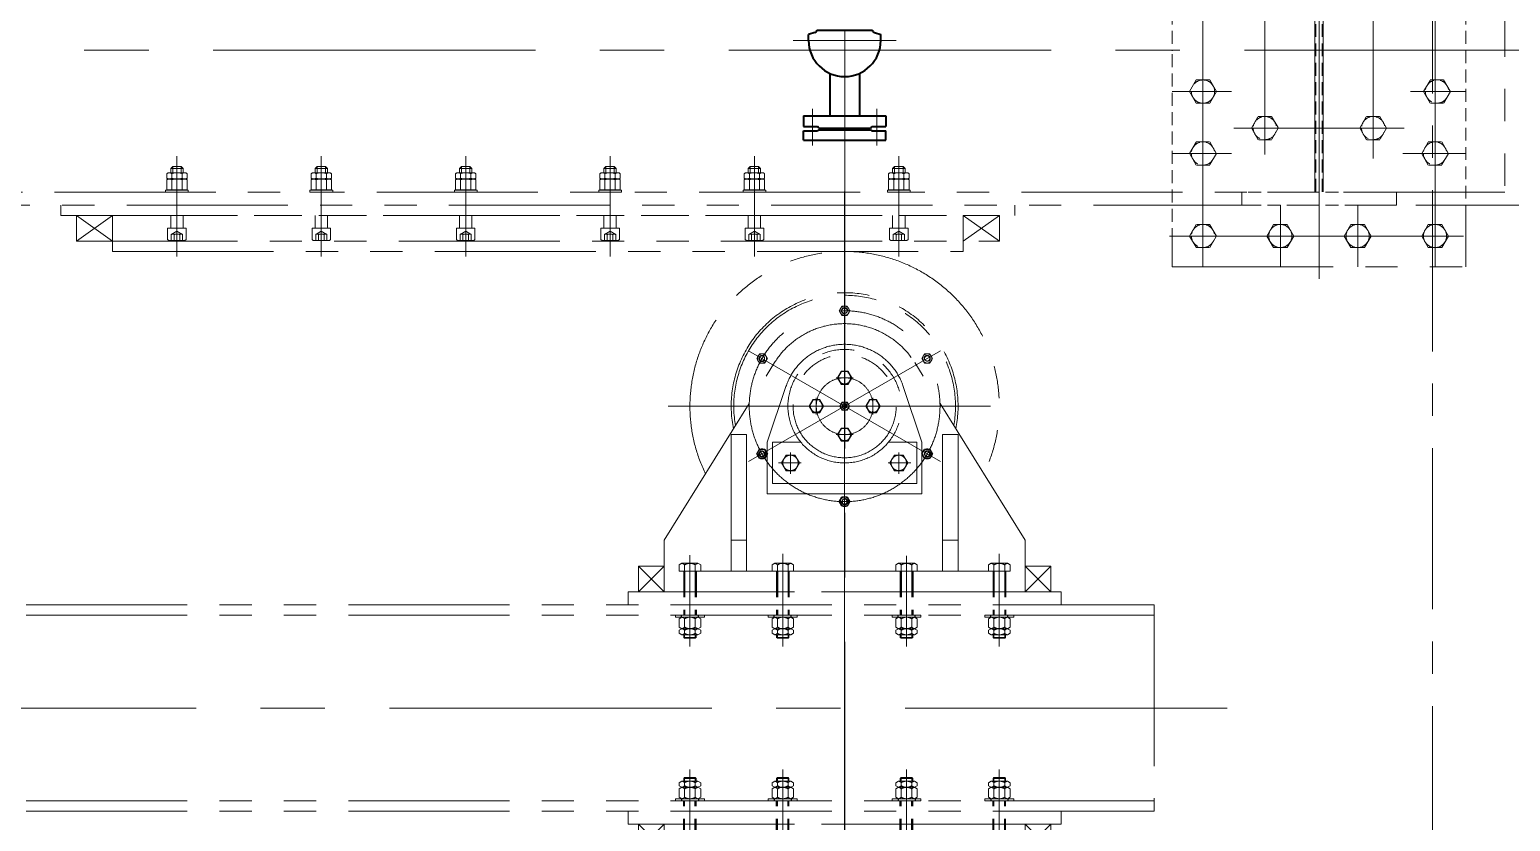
# Model space of a CAD drawing. Header units: millimetres. Extents: x 52110 to 400893, y -153728 to 31997.
# Drawn here: x 186404 to 189276, y -125186 to -123651 of the extents above; entities that cross this region are included whole.
import ezdxf

# ---------------------------------------------------------------- set-up
doc = ezdxf.new("R2010")
doc.units = ezdxf.units.MM
doc.header["$LTSCALE"] = 500
for name, pattern in [('CENTER', [2, 1.25, -0.25, 0.25, -0.25]), ('DASHED', [0.75, 0.5, -0.25]), ('DASHED2', [0.375, 0.25, -0.125]), ('PHANTOM2', [1.25, 0.625, -0.125, 0.125, -0.125, 0.125, -0.125])]:
    doc.linetypes.add(name, pattern=pattern)
doc.layers.add('1', color=3, linetype='Continuous')
doc.layers.add('4虚线层', color=6, linetype='DASHED')
for name, color, linetype, lineweight in [('2D', 4, 'PHANTOM2', 20), ('3中心线层', 1, 'CENTER', 18), ('SHI', 7, 'Continuous', 40), ('WEN', 3, 'Continuous', 20), ('XU', 6, 'DASHED2', 20), ('ZHONG', 1, 'CENTER', 20)]:
    doc.layers.add(name, color=color, linetype=linetype, lineweight=lineweight)
doc.styles.add('GB', font='gbenor.shx', dxfattribs={"bigfont": 'gbcbig.shx'})
doc.dimstyles.new('ISO-25$0', dxfattribs={"dimscale": 40, "dimtxt": 3.5, "dimasz": 3.5, "dimexe": 1, "dimexo": 0.2, "dimgap": 1.2, "dimtad": 1, "dimtoh": 1, "dimdec": 1, "dimzin": 9, "dimdsep": 46, "dimtxsty": 'GB', "dimcen": 0, "dimclrd": 3, "dimclre": 3, "dimclrt": 256, "dimadec": 0, "dimazin": 2, "dimtfac": 1, "dimtdec": 1, "dimtix": 1, "dimtmove": 0, "dimatfit": 3, "dimldrblk": 'DOTSMALL', "dimfxl": 0, "dimlwd": -1, "dimlwe": 20, "dimarcsym": 0})

# ---------------------------------------------------------------- blocks, each defined once
blk = doc.blocks.new('A$C25282B1C')
at = {"layer": 'SHI'}
for p, q in [((10.5, 160), (10.5, 51.5)), ((10.5, 160), (28.5, 160)), ((28.5, 160), (28.5, 133)), ((30.5, 130), (28.5, 133)), ((30.5, 130), (30.5, 30)), ((30.5, 130), (30.5, 30)), ((10.5, 51.5), (10.5, 0)), ((30.5, 30), (28.5, 27)), ((10.5, 0), (28.5, 0)), ((28.5, 27), (28.5, 0))]:
    blk.add_line(p, q, dxfattribs=at)
at = {"layer": 'WEN'}
blk.add_line((33.5, 80), (33.5, 80), dxfattribs=at)
at = {"layer": 'ZHONG'}
for p, q in [((26, 142.5), (0, 142.5)), ((26, 17.5), (0, 17.5))]:
    blk.add_line(p, q, dxfattribs=at)
blk = doc.blocks.new('*D950')
at = {"color": 3, "linetype": 'ByBlock', "lineweight": 20}
for p, q in [((226893.7, 74429.3), (226893.7, 72656.2)), ((230443.7, 74403.9), (230443.7, 72656.2))]:
    blk.add_line(p, q, dxfattribs=at)
at = {"color": 3, "linetype": 'ByBlock'}
blk.add_line((227033.7, 72696.2), (230303.7, 72696.2), dxfattribs=at)
at = {"color": 3}
for points in [[(227033.7, 72719.6), (227033.7, 72672.9), (226893.7, 72696.2)], [(230303.7, 72719.6), (230303.7, 72672.9), (230443.7, 72696.2)]]:
    blk.add_solid(points, dxfattribs=at)
at = {"layer": 'Defpoints', "color": 0}
for p in [(226893.7, 74437.3), (230443.7, 74411.9), (230443.7, 72696.2)]:
    blk.add_point(p, dxfattribs=at)
at = {"insert": (228668.7, 72814.2), "char_height": 140, "attachment_point": 5, "style": 'GB'}
blk.add_mtext('3550', dxfattribs=at)
blk = doc.blocks.new('_DotSmall')
at = {"color": 0, "linetype": 'ByBlock', "const_width": 0.5}
blk.add_lwpolyline([(-0.0625, 0, 1), (0.0625, 0, 1)], format="xyb", close=True, dxfattribs=at)
blk = doc.blocks.new('板1')
at = {"layer": '2D'}
for p, q in [((101632.7, -82050.3), (101632.7, -81930.3)), ((102202.7, -81930.3), (101632.7, -81930.3)), ((102202.7, -82050.3), (102202.7, -81930.3)), ((102202.7, -82050.3), (102202.7, -81930.3)), ((101632.7, -82650.3), (101632.7, -82770.3)), ((102202.7, -82770.3), (102202.7, -82720.3)), ((102202.7, -82770.3), (102202.7, -82740.3)), ((102202.7, -82770.3), (101632.7, -82770.3))]:
    blk.add_line(p, q, dxfattribs=at)
at = {"layer": '2D', "linetype": 'Continuous'}
for p, q in [((101909.7, -82624.5), (101909.7, -82075.3)), ((101925.7, -82624.5), (101925.7, -82075.3))]:
    blk.add_line(p, q, dxfattribs=at)
at = {"layer": '2D'}
for points in [[(101705.7, -81967.8), (101718.6, -81990.3), (101705.7, -82012.8), (101679.7, -82012.8), (101666.7, -81990.3), (101679.7, -81967.8)], [(101855.7, -81967.8), (101868.6, -81990.3), (101855.7, -82012.8), (101829.7, -82012.8), (101816.7, -81990.3), (101829.7, -81967.8)], [(102005.7, -81967.8), (102018.6, -81990.3), (102005.7, -82012.8), (101979.7, -82012.8), (101966.7, -81990.3), (101979.7, -81967.8)], [(102155.7, -81967.8), (102168.6, -81990.3), (102155.7, -82012.8), (102129.7, -82012.8), (102116.7, -81990.3), (102129.7, -81967.8)], [(101705.7, -82687.8), (101718.6, -82710.3), (101705.7, -82732.8), (101679.7, -82732.8), (101666.7, -82710.3), (101679.7, -82687.8)], [(101855.7, -82687.8), (101868.6, -82710.3), (101855.7, -82732.8), (101829.7, -82732.8), (101816.7, -82710.3), (101829.7, -82687.8)], [(102005.7, -82687.8), (102018.6, -82710.3), (102005.7, -82732.8), (101979.7, -82732.8), (101966.7, -82710.3), (101979.7, -82687.8)]]:
    blk.add_lwpolyline(points, close=True, dxfattribs=at)
for centre in [(101692.7, -81990.3), (101842.7, -81990.3), (101992.7, -81990.3), (102142.7, -81990.3), (101692.7, -82710.3), (101842.7, -82710.3), (101992.7, -82710.3)]:
    blk.add_circle(centre, 22.5, dxfattribs=at)
at = {"layer": 'XU', "ltscale": 0.2}
for p, q in [((101632.7, -82050.3), (101632.7, -82650.3)), ((102067.7, -82050.3), (101767.7, -82050.3)), ((101767.7, -82075.3), (101917.7, -82075.3)), ((101911.7, -82624.5), (101911.7, -82075.3)), ((101917.7, -82075.3), (102067.7, -82075.3)), ((101923.7, -82624.5), (101923.7, -82075.3)), ((102202.7, -82050.3), (102202.7, -82351.1)), ((102202.7, -82720.3), (102202.7, -82351.1)), ((101767.7, -82625.3), (101767.7, -82650.3)), ((101767.7, -82625.3), (101917.7, -82625.3)), ((101917.7, -82625.3), (102067.7, -82625.3)), ((102067.7, -82625.3), (102067.7, -82650.3)), ((101767.7, -82650.3), (102067.7, -82650.3))]:
    blk.add_line(p, q, dxfattribs=at)
at = {"layer": 'XU'}
for p, q in [((101767.7, -82050.3), (101767.7, -82075.3)), ((101767.7, -82050.3), (101767.7, -82075.3)), ((102067.7, -82050.3), (102067.7, -82075.3)), ((102067.7, -82075.3), (102067.7, -82050.3))]:
    blk.add_line(p, q, dxfattribs=at)
at = {"layer": 'XU', "ltscale": 0.2}
for points in [[(101679.7, -82127.8), (101666.7, -82150.3), (101679.7, -82172.8), (101705.7, -82172.8), (101718.6, -82150.3), (101705.7, -82127.8)], [(102129.7, -82127.8), (102116.7, -82150.3), (102129.7, -82172.8), (102155.7, -82172.8), (102168.6, -82150.3), (102155.7, -82127.8)], [(101799.7, -82178.6), (101786.7, -82201.1), (101799.7, -82223.6), (101825.7, -82223.6), (101838.6, -82201.1), (101825.7, -82178.6)], [(102009.7, -82178.6), (101996.7, -82201.1), (102009.7, -82223.6), (102035.7, -82223.6), (102048.6, -82201.1), (102035.7, -82178.6)], [(101676, -82407.8), (101663, -82430.3), (101676, -82452.8), (101701.9, -82452.8), (101714.9, -82430.3), (101701.9, -82407.8)], [(101799.7, -82478.6), (101786.7, -82501.1), (101799.7, -82523.6), (101825.7, -82523.6), (101838.6, -82501.1), (101825.7, -82478.6)], [(102009.7, -82478.6), (101996.7, -82501.1), (102009.7, -82523.6), (102035.7, -82523.6), (102048.6, -82501.1), (102035.7, -82478.6)], [(101679.7, -82527.8), (101666.7, -82550.3), (101679.7, -82572.8), (101705.7, -82572.8), (101718.6, -82550.3), (101705.7, -82527.8)], [(102129.7, -82527.8), (102116.7, -82550.3), (102129.7, -82572.8), (102155.7, -82572.8), (102168.6, -82550.3), (102155.7, -82527.8)], [(102155.7, -82687.8), (102168.6, -82710.3), (102155.7, -82732.8), (102129.7, -82732.8), (102116.7, -82710.3), (102129.7, -82687.8)]]:
    blk.add_lwpolyline(points, close=True, dxfattribs=at)
at = {"layer": 'XU'}
for points in [[(101680.4, -82247.8), (101667.4, -82270.3), (101680.4, -82292.8), (101706.4, -82292.8), (101719.4, -82270.3), (101706.4, -82247.8)], [(102129.7, -82247.8), (102116.7, -82270.3), (102129.7, -82292.8), (102155.7, -82292.8), (102168.6, -82270.3), (102155.7, -82247.8)], [(102129.7, -82407.8), (102116.7, -82430.3), (102129.7, -82452.8), (102155.7, -82452.8), (102168.6, -82430.3), (102155.7, -82407.8)]]:
    blk.add_lwpolyline(points, close=True, dxfattribs=at)
at = {"layer": 'XU', "ltscale": 0.2}
for centre in [(101692.7, -82150.3), (102142.7, -82150.3), (101812.7, -82201.1), (102022.7, -82201.1), (101688.9, -82430.3), (101812.7, -82501.1), (102022.7, -82501.1), (101692.7, -82550.3), (102142.7, -82550.3), (102142.7, -82710.3)]:
    blk.add_circle(centre, 22.5, dxfattribs=at)
at = {"layer": 'XU'}
for centre in [(101693.4, -82270.3), (102142.7, -82270.3), (102142.7, -82430.3)]:
    blk.add_circle(centre, 22.5, dxfattribs=at)
at = {"layer": 'ZHONG', "linetype": 'CENTER'}
for p, q in [((101692.7, -82770.3), (101692.7, -81930.3)), ((101842.7, -82049.5), (101842.7, -81929.5)), ((101917.7, -82082.9), (101917.7, -81914)), ((101992.7, -82049.5), (101992.7, -81929.5)), ((102142.7, -82770.3), (102142.7, -81930.3)), ((101917.7, -82793.3), (101917.7, -81949.5)), ((102202.7, -81990.3), (101632.7, -81990.3)), ((101749.1, -82150.3), (101632.7, -82150.3)), ((101812.7, -82560.3), (101812.7, -82156.2)), ((102022.7, -82552.1), (102022.7, -82151.3)), ((102202.7, -82150.3), (102087.7, -82150.3)), ((101753.5, -82201.1), (102076.9, -82201.1)), ((101749.1, -82270.3), (101632.7, -82270.3)), ((102202.7, -82270.3), (102087.7, -82270.3)), ((101740.2, -82430.3), (101632.7, -82430.3)), ((102202.7, -82430.3), (102087.7, -82430.3)), ((101752.7, -82501.1), (102082.7, -82501.1)), ((101755.1, -82550.3), (101632.7, -82550.3)), ((102202.7, -82550.3), (102087.7, -82550.3)), ((101842.7, -82770.3), (101842.7, -82650.3)), ((101992.7, -82770.3), (101992.7, -82650.3)), ((102207.7, -82710.3), (101637.7, -82710.3)), ((101641.6, -82710.3), (101731, -82710.3)), ((101796.6, -82710.3), (101881, -82710.3)), ((102038.7, -82710.3), (101954.3, -82710.3)), ((102178.7, -82710.3), (102079.3, -82710.3))]:
    blk.add_line(p, q, dxfattribs=at)
blk = doc.blocks.new('平轨')
at = {"layer": '2D'}
for p, q in [((113, 91.1), (116.9, 95)), ((113, 91.1), (137, 91.1)), ((113, 82.5), (113, 91.1)), ((116.9, 95), (133.1, 95)), ((116.9, 82.5), (116.9, 95)), ((137, 91.1), (133.1, 95)), ((133.1, 82.5), (133.1, 95)), ((137, 82.5), (137, 91.1)), ((393, 91.1), (396.9, 95)), ((393, 91.1), (417, 91.1)), ((393, 82.5), (393, 91.1)), ((396.9, 95), (413.1, 95)), ((396.9, 82.5), (396.9, 95)), ((417, 91.1), (413.1, 95)), ((413.1, 82.5), (413.1, 95)), ((417, 82.5), (417, 91.1)), ((673, 91.1), (676.9, 95)), ((673, 91.1), (697, 91.1)), ((673, 82.5), (673, 91.1)), ((676.9, 95), (693.1, 95)), ((676.9, 82.5), (676.9, 95)), ((697, 91.1), (693.1, 95)), ((693.1, 82.5), (693.1, 95)), ((697, 82.5), (697, 91.1)), ((953, 91.1), (956.9, 95)), ((953, 91.1), (977, 91.1)), ((953, 82.5), (953, 91.1)), ((956.9, 95), (973.1, 95)), ((956.9, 82.5), (956.9, 95)), ((977, 91.1), (973.1, 95)), ((973.1, 82.5), (973.1, 95)), ((977, 82.5), (977, 91.1)), ((1233, 91.1), (1236.9, 95)), ((1233, 91.1), (1257, 91.1)), ((1233, 82.5), (1233, 91.1)), ((1236.9, 95), (1253.1, 95)), ((1236.9, 82.5), (1236.9, 95)), ((1257, 91.1), (1253.1, 95)), ((1253.1, 82.5), (1253.1, 95)), ((1257, 82.5), (1257, 91.1)), ((1513, 91.1), (1516.9, 95)), ((1513, 91.1), (1537, 91.1)), ((1513, 82.5), (1513, 91.1)), ((1516.9, 95), (1533.1, 95)), ((1516.9, 82.5), (1516.9, 95)), ((1537, 91.1), (1533.1, 95)), ((1533.1, 82.5), (1533.1, 95)), ((1537, 82.5), (1537, 91.1)), ((105.2, 81.2), (105.2, 71.8)), ((105.2, 69.2), (105.2, 49.8)), ((110.2, 82.5), (139.8, 82.5)), ((110.2, 70.5), (139.8, 70.5)), ((110.2, 70.5), (139.8, 70.5)), ((115.1, 81.2), (115.1, 71.8)), ((115.1, 69.2), (115.1, 49.8)), ((134.9, 81.2), (134.9, 71.8)), ((134.9, 69.2), (134.9, 49.8)), ((144.8, 81.2), (144.8, 71.8)), ((144.8, 69.2), (144.8, 49.8)), ((385.2, 81.2), (385.2, 71.8)), ((385.2, 69.2), (385.2, 49.8)), ((390.2, 82.5), (419.8, 82.5)), ((390.2, 70.5), (419.8, 70.5)), ((390.2, 70.5), (419.8, 70.5)), ((395.1, 81.2), (395.1, 71.8)), ((395.1, 69.2), (395.1, 49.8)), ((414.9, 81.2), (414.9, 71.8)), ((414.9, 69.2), (414.9, 49.8)), ((424.8, 81.2), (424.8, 71.8)), ((424.8, 69.2), (424.8, 49.8)), ((665.2, 81.2), (665.2, 71.8)), ((665.2, 69.2), (665.2, 49.8)), ((670.2, 82.5), (699.8, 82.5)), ((670.2, 70.5), (699.8, 70.5)), ((670.2, 70.5), (699.8, 70.5)), ((675.1, 81.2), (675.1, 71.8)), ((675.1, 69.2), (675.1, 49.8)), ((694.9, 81.2), (694.9, 71.8)), ((694.9, 69.2), (694.9, 49.8)), ((704.8, 81.2), (704.8, 71.8)), ((704.8, 69.2), (704.8, 49.8)), ((945.2, 81.2), (945.2, 71.8)), ((945.2, 69.2), (945.2, 49.8)), ((950.2, 82.5), (979.8, 82.5)), ((950.2, 70.5), (979.8, 70.5)), ((950.2, 70.5), (979.8, 70.5)), ((955.1, 81.2), (955.1, 71.8)), ((955.1, 69.2), (955.1, 49.8)), ((974.9, 81.2), (974.9, 71.8)), ((974.9, 69.2), (974.9, 49.8)), ((984.8, 81.2), (984.8, 71.8)), ((984.8, 69.2), (984.8, 49.8)), ((1225.2, 81.2), (1225.2, 71.8)), ((1225.2, 69.2), (1225.2, 49.8)), ((1230.2, 82.5), (1259.8, 82.5)), ((1230.2, 70.5), (1259.8, 70.5)), ((1230.2, 70.5), (1259.8, 70.5)), ((1235.1, 81.2), (1235.1, 71.8)), ((1235.1, 69.2), (1235.1, 49.8)), ((1254.9, 81.2), (1254.9, 71.8)), ((1254.9, 69.2), (1254.9, 49.8)), ((1264.8, 81.2), (1264.8, 71.8)), ((1264.8, 69.2), (1264.8, 49.8)), ((1505.2, 81.2), (1505.2, 71.8)), ((1505.2, 69.2), (1505.2, 49.8)), ((1510.2, 82.5), (1539.8, 82.5)), ((1510.2, 70.5), (1539.8, 70.5)), ((1510.2, 70.5), (1539.8, 70.5)), ((1515.1, 81.2), (1515.1, 71.8)), ((1515.1, 69.2), (1515.1, 49.8)), ((1534.9, 81.2), (1534.9, 71.8)), ((1534.9, 69.2), (1534.9, 49.8)), ((1544.8, 81.2), (1544.8, 71.8)), ((1544.8, 69.2), (1544.8, 49.8)), ((103, 45), (103, 49)), ((103, 49), (147, 49)), ((147, 45), (103, 45)), ((105.2, 49.8), (144.8, 49.8)), ((108.4, 49), (108.4, 49.8)), ((141.6, 49), (141.6, 49.8)), ((147, 49), (147, 45)), ((383, 45), (383, 49)), ((383, 49), (427, 49)), ((427, 45), (383, 45)), ((385.2, 49.8), (424.8, 49.8)), ((388.4, 49), (388.4, 49.8)), ((421.6, 49), (421.6, 49.8)), ((427, 49), (427, 45)), ((663, 45), (663, 49)), ((663, 49), (707, 49)), ((707, 45), (663, 45)), ((665.2, 49.8), (704.8, 49.8)), ((668.4, 49), (668.4, 49.8)), ((701.6, 49), (701.6, 49.8)), ((707, 49), (707, 45)), ((943, 45), (943, 49)), ((943, 49), (987, 49)), ((987, 45), (943, 45)), ((945.2, 49.8), (984.8, 49.8)), ((948.4, 49), (948.4, 49.8)), ((981.6, 49), (981.6, 49.8)), ((987, 49), (987, 45)), ((1223, 45), (1223, 49)), ((1223, 49), (1267, 49)), ((1267, 45), (1223, 45)), ((1225.2, 49.8), (1264.8, 49.8)), ((1228.4, 49), (1228.4, 49.8)), ((1261.6, 49), (1261.6, 49.8)), ((1267, 49), (1267, 45)), ((1503, 45), (1503, 49)), ((1503, 49), (1547, 49)), ((1547, 45), (1503, 45)), ((1505.2, 49.8), (1544.8, 49.8)), ((1508.4, 49), (1508.4, 49.8)), ((1541.6, 49), (1541.6, 49.8)), ((1547, 49), (1547, 45)), ((-70, 0), (1720, 0)), ((-70, -50), (0, 0)), ((0, -50), (-70, 0)), ((-70, 0), (-70, -50)), ((0, -70), (0, 0)), ((113, 0), (113, -24.2)), ((137, 0), (137, -24.2)), ((393, 0), (393, -24.2)), ((417, 0), (417, -24.2)), ((673, 0), (673, -24.2)), ((697, 0), (697, -24.2)), ((953, 0), (953, -24.2)), ((977, 0), (977, -24.2)), ((1233, 0), (1233, -24.2)), ((1257, 0), (1257, -24.2)), ((1513, 0), (1513, -24.2)), ((1537, 0), (1537, -24.2)), ((1650, -70), (1650, 0)), ((1720, -50), (1650, 0)), ((1650, -50), (1720, 0)), ((1720, -50), (1720, 0)), ((107, -25.6), (107.6, -25)), ((107, -46.6), (107, -25.6)), ((107.6, -25), (142.4, -25)), ((143, -25.6), (142.4, -25)), ((143, -46.6), (143, -25.6)), ((387, -25.6), (387.6, -25)), ((387, -46.6), (387, -25.6)), ((387.6, -25), (422.4, -25)), ((423, -25.6), (422.4, -25)), ((423, -46.6), (423, -25.6)), ((667, -25.6), (667.6, -25)), ((667, -46.6), (667, -25.6)), ((667.6, -25), (702.4, -25)), ((703, -25.6), (702.4, -25)), ((703, -46.6), (703, -25.6)), ((947, -25.6), (947.6, -25)), ((947, -46.6), (947, -25.6)), ((947.6, -25), (982.4, -25)), ((983, -25.6), (982.4, -25)), ((983, -46.6), (983, -25.6)), ((1227, -25.6), (1227.6, -25)), ((1227, -46.6), (1227, -25.6)), ((1227.6, -25), (1262.4, -25)), ((1263, -25.6), (1262.4, -25)), ((1263, -46.6), (1263, -25.6)), ((1507, -25.6), (1507.6, -25)), ((1507, -46.6), (1507, -25.6)), ((1507.6, -25), (1542.4, -25)), ((1543, -25.6), (1542.4, -25)), ((1543, -46.6), (1543, -25.6)), ((-70, -50), (1720, -50)), ((109.4, -49), (107, -46.6)), ((109.4, -49), (140.6, -49)), ((114.1, -37), (125, -30.7)), ((114.1, -49), (114.1, -37)), ((119.6, -49), (119.6, -37)), ((125, -30.7), (135.9, -37)), ((130.4, -49), (130.4, -37)), ((135.9, -49), (135.9, -37)), ((140.6, -49), (143, -46.6)), ((389.4, -49), (387, -46.6)), ((389.4, -49), (420.6, -49)), ((394.1, -37), (405, -30.7)), ((394.1, -49), (394.1, -37)), ((399.6, -49), (399.6, -37)), ((405, -30.7), (415.9, -37)), ((410.4, -49), (410.4, -37)), ((415.9, -49), (415.9, -37)), ((420.6, -49), (423, -46.6)), ((669.4, -49), (667, -46.6)), ((669.4, -49), (700.6, -49)), ((674.1, -37), (685, -30.7)), ((674.1, -49), (674.1, -37)), ((679.6, -49), (679.6, -37)), ((685, -30.7), (695.9, -37)), ((690.4, -49), (690.4, -37)), ((695.9, -49), (695.9, -37)), ((700.6, -49), (703, -46.6)), ((949.4, -49), (947, -46.6)), ((949.4, -49), (980.6, -49)), ((954.1, -37), (965, -30.7)), ((954.1, -49), (954.1, -37)), ((959.6, -49), (959.6, -37)), ((965, -30.7), (975.9, -37)), ((970.4, -49), (970.4, -37)), ((975.9, -49), (975.9, -37)), ((980.6, -49), (983, -46.6)), ((1229.4, -49), (1227, -46.6)), ((1229.4, -49), (1260.6, -49)), ((1234.1, -37), (1245, -30.7)), ((1234.1, -49), (1234.1, -37)), ((1239.6, -49), (1239.6, -37)), ((1245, -30.7), (1255.9, -37)), ((1250.4, -49), (1250.4, -37)), ((1255.9, -49), (1255.9, -37)), ((1260.6, -49), (1263, -46.6)), ((1509.4, -49), (1507, -46.6)), ((1509.4, -49), (1540.6, -49)), ((1514.1, -37), (1525, -30.7)), ((1514.1, -49), (1514.1, -37)), ((1519.6, -49), (1519.6, -37)), ((1525, -30.7), (1535.9, -37)), ((1530.4, -49), (1530.4, -37)), ((1535.9, -49), (1535.9, -37)), ((1540.6, -49), (1543, -46.6)), ((0, -70), (1650, -70))]:
    blk.add_line(p, q, dxfattribs=at)
for centre, radius, start, end in [((110.2, 72.6), 9.89, 60, 120), ((110.2, 80.4), 9.89, 240, 300), ((110.2, 60.6), 9.89, 60, 120), ((125, 44.9), 37.6, 74.7385, 105.2615), ((125, 108.1), 37.6, 254.7385, 285.2615), ((125, 32.9), 37.6, 74.7385, 105.2615), ((139.8, 72.6), 9.89, 60, 120), ((139.8, 80.4), 9.89, 240, 300), ((139.8, 60.6), 9.89, 60, 120), ((390.2, 72.6), 9.89, 60, 120), ((390.2, 80.4), 9.89, 240, 300), ((390.2, 60.6), 9.89, 60, 120), ((405, 44.9), 37.6, 74.7385, 105.2615), ((405, 108.1), 37.6, 254.7385, 285.2615), ((405, 32.9), 37.6, 74.7385, 105.2615), ((419.8, 72.6), 9.89, 60, 120), ((419.8, 80.4), 9.89, 240, 300), ((419.8, 60.6), 9.89, 60, 120), ((670.2, 72.6), 9.89, 60, 120), ((670.2, 80.4), 9.89, 240, 300), ((670.2, 60.6), 9.89, 60, 120), ((685, 44.9), 37.6, 74.7385, 105.2615), ((685, 108.1), 37.6, 254.7385, 285.2615), ((685, 32.9), 37.6, 74.7385, 105.2615), ((699.8, 72.6), 9.89, 60, 120), ((699.8, 80.4), 9.89, 240, 300), ((699.8, 60.6), 9.89, 60, 120), ((950.2, 72.6), 9.89, 60, 120), ((950.2, 80.4), 9.89, 240, 300), ((950.2, 60.6), 9.89, 60, 120), ((965, 44.9), 37.6, 74.7385, 105.2615), ((965, 108.1), 37.6, 254.7385, 285.2615), ((965, 32.9), 37.6, 74.7385, 105.2615), ((979.8, 72.6), 9.89, 60, 120), ((979.8, 80.4), 9.89, 240, 300), ((979.8, 60.6), 9.89, 60, 120), ((1230.2, 72.6), 9.89, 60, 120), ((1230.2, 80.4), 9.89, 240, 300), ((1230.2, 60.6), 9.89, 60, 120), ((1245, 44.9), 37.6, 74.7385, 105.2615), ((1245, 108.1), 37.6, 254.7385, 285.2615), ((1245, 32.9), 37.6, 74.7385, 105.2615), ((1259.8, 72.6), 9.89, 60, 120), ((1259.8, 80.4), 9.89, 240, 300), ((1259.8, 60.6), 9.89, 60, 120), ((1510.2, 72.6), 9.89, 60, 120), ((1510.2, 80.4), 9.89, 240, 300), ((1510.2, 60.6), 9.89, 60, 120), ((1525, 44.9), 37.6, 74.7385, 105.2615), ((1525, 108.1), 37.6, 254.7385, 285.2615), ((1525, 32.9), 37.6, 74.7385, 105.2615), ((1539.8, 72.6), 9.89, 60, 120), ((1539.8, 80.4), 9.89, 240, 300), ((1539.8, 60.6), 9.89, 60, 120), ((112.2, -24.2), 0.8, 270, 0), ((137.8, -24.2), 0.8, 180, 270), ((392.2, -24.2), 0.8, 270, 0), ((417.8, -24.2), 0.8, 180, 270), ((672.2, -24.2), 0.8, 270, 0), ((697.8, -24.2), 0.8, 180, 270), ((952.2, -24.2), 0.8, 270, 0), ((977.8, -24.2), 0.8, 180, 270), ((1232.2, -24.2), 0.8, 270, 0), ((1257.8, -24.2), 0.8, 180, 270), ((1512.2, -24.2), 0.8, 270, 0), ((1537.8, -24.2), 0.8, 180, 270), ((116.9, -41.7), 5.43, 60, 120), ((125, -56.9), 20.6, 74.7385, 105.2615), ((133.1, -41.7), 5.43, 60, 120), ((396.9, -41.7), 5.43, 60, 120), ((405, -56.9), 20.6, 74.7385, 105.2615), ((413.1, -41.7), 5.43, 60, 120), ((676.9, -41.7), 5.43, 60, 120), ((685, -56.9), 20.6, 74.7385, 105.2615), ((693.1, -41.7), 5.43, 60, 120), ((956.9, -41.7), 5.43, 60, 120), ((965, -56.9), 20.6, 74.7385, 105.2615), ((973.1, -41.7), 5.43, 60, 120), ((1236.9, -41.7), 5.43, 60, 120), ((1245, -56.9), 20.6, 74.7385, 105.2615), ((1253.1, -41.7), 5.43, 60, 120), ((1516.9, -41.7), 5.43, 60, 120), ((1525, -56.9), 20.6, 74.7385, 105.2615), ((1533.1, -41.7), 5.43, 60, 120)]:
    blk.add_arc(centre, radius, start, end, dxfattribs=at)
at = {"layer": '3中心线层'}
for p, q in [((125, -79.5), (125, 114.6)), ((405, -79.5), (405, 114.6)), ((685, -79.5), (685, 114.6)), ((965, -79.5), (965, 114.6)), ((1245, -79.5), (1245, 114.6)), ((1525, -79.5), (1525, 114.6))]:
    blk.add_line(p, q, dxfattribs=at)
blk = doc.blocks.new('X9')
at = {"layer": '2D'}
for p, q in [((141046.1, -12467.2), (141260.2, -12122.8)), ((141746.1, -12467.2), (141532, -12122.8)), ((141246.1, -12277.2), (141282.3, -12169.1)), ((141546.1, -12277.2), (141509.9, -12169.1)), ((141176.1, -12527.2), (141176.1, -12262.4)), ((141176.1, -12262.4), (141206.1, -12262.4)), ((141206.1, -12527.2), (141206.1, -12262.4)), ((141586.1, -12527.2), (141586.1, -12262.4)), ((141616.1, -12262.4), (141586.1, -12262.4)), ((141616.1, -12527.2), (141616.1, -12262.4)), ((141246.1, -12377.2), (141246.1, -12277.2)), ((141256.1, -12277.2), (141311.2, -12277.2)), ((141256.1, -12357.2), (141256.1, -12277.2)), ((141480.9, -12277.2), (141536.1, -12277.2)), ((141536.1, -12277.2), (141536.1, -12357.2)), ((141546.1, -12277.2), (141546.1, -12377.2)), ((141396.1, -12377.2), (141246.1, -12377.2)), ((141536.1, -12357.2), (141256.1, -12357.2)), ((141396.1, -12377.2), (141546.1, -12377.2)), ((141046.1, -12557.2), (141046.1, -12467.2)), ((141176.1, -12467.2), (141206.1, -12467.2)), ((141616.1, -12467.2), (141586.1, -12467.2)), ((141746.1, -12557.2), (141746.1, -12467.2)), ((141046.1, -12517.2), (140996.1, -12567.2)), ((140996.1, -12517.2), (141046.1, -12567.2)), ((140996.1, -12517.2), (141046.1, -12517.2)), ((140996.1, -12567.2), (140996.1, -12517.2)), ((141080.5, -12511.8), (141075.3, -12514.8)), ((141075.3, -12514.8), (141075.3, -12526.8)), ((141080.5, -12511.8), (141111.7, -12511.8)), ((141085.7, -12514.8), (141085.7, -12526.8)), ((141106.5, -12514.8), (141106.5, -12526.8)), ((141111.7, -12511.8), (141116.9, -12514.8)), ((141116.9, -12514.8), (141116.9, -12526.8)), ((141260.5, -12511.8), (141255.3, -12514.8)), ((141255.3, -12514.8), (141255.3, -12526.8)), ((141260.5, -12511.8), (141291.7, -12511.8)), ((141265.7, -12514.8), (141265.7, -12526.8)), ((141286.5, -12514.8), (141286.5, -12526.8)), ((141291.7, -12511.8), (141296.9, -12514.8)), ((141296.9, -12514.8), (141296.9, -12526.8)), ((141500.5, -12511.8), (141495.3, -12514.8)), ((141495.3, -12514.8), (141495.3, -12526.8)), ((141500.5, -12511.8), (141531.7, -12511.8)), ((141505.7, -12514.8), (141505.7, -12526.8)), ((141526.5, -12514.8), (141526.5, -12526.8)), ((141531.7, -12511.8), (141536.9, -12514.8)), ((141536.9, -12514.8), (141536.9, -12526.8)), ((141680.5, -12511.8), (141675.3, -12514.8)), ((141675.3, -12514.8), (141675.3, -12526.8)), ((141680.5, -12511.8), (141711.7, -12511.8)), ((141685.7, -12514.8), (141685.7, -12526.8)), ((141706.5, -12514.8), (141706.5, -12526.8)), ((141711.7, -12511.8), (141716.9, -12514.8)), ((141716.9, -12514.8), (141716.9, -12526.8)), ((141796.1, -12517.2), (141746.1, -12567.2)), ((141746.1, -12517.2), (141796.1, -12567.2)), ((141796.1, -12517.2), (141746.1, -12517.2)), ((141796.1, -12567.2), (141796.1, -12517.2)), ((141046.1, -12527.2), (141046.1, -12567.2)), ((141396.1, -12527.2), (141046.1, -12527.2)), ((141046.1, -12527.2), (141046.1, -12566.2)), ((141075.3, -12526.8), (141116.9, -12526.8)), ((141255.3, -12526.8), (141296.9, -12526.8)), ((141396.1, -12527.2), (141746.1, -12527.2)), ((141495.3, -12526.8), (141536.9, -12526.8)), ((141675.3, -12526.8), (141716.9, -12526.8)), ((141746.1, -12527.2), (141746.1, -12567.2)), ((141746.1, -12527.2), (141746.1, -12566.2)), ((140976.1, -12592.2), (140976.1, -12567.2)), ((141806.1, -12567.2), (140976.1, -12567.2)), ((141046.1, -12567.2), (141396.1, -12567.2)), ((141396.1, -12567.2), (141056.1, -12567.2)), ((141816.1, -12567.2), (141396.1, -12567.2)), ((141746.1, -12567.2), (141746.1, -12566.2)), ((141816.1, -12592.2), (141816.1, -12567.2)), ((141816.1, -12592.2), (141816.1, -12567.2)), ((141816.1, -12592.2), (141816.1, -12567.2)), ((141068.1, -12616.2), (141068.1, -12612.2)), ((141068.1, -12612.2), (141096.1, -12612.2)), ((141096.1, -12616.2), (141068.1, -12616.2)), ((141080.5, -12616.2), (141075.3, -12619.2)), ((141075.3, -12619.2), (141075.3, -12635.5)), ((141080.5, -12638.5), (141075.3, -12635.5)), ((141080.5, -12616.2), (141111.7, -12616.2)), ((141085.7, -12619.2), (141085.7, -12635.5)), ((141096.1, -12618.3), (141096.1, -12610.4)), ((141124.1, -12612.2), (141096.1, -12612.2)), ((141096.1, -12616.2), (141124.1, -12616.2)), ((141106.5, -12619.2), (141106.5, -12635.5)), ((141111.7, -12616.2), (141116.9, -12619.2)), ((141111.7, -12638.5), (141116.9, -12635.5)), ((141116.9, -12619.2), (141116.9, -12635.5)), ((141124.1, -12616.2), (141124.1, -12612.2)), ((141248.1, -12616.2), (141248.1, -12612.2)), ((141248.1, -12612.2), (141276.1, -12612.2)), ((141276.1, -12616.2), (141248.1, -12616.2)), ((141260.5, -12616.2), (141255.3, -12619.2)), ((141255.3, -12619.2), (141255.3, -12635.5)), ((141260.5, -12638.5), (141255.3, -12635.5)), ((141260.5, -12616.2), (141291.7, -12616.2)), ((141265.7, -12619.2), (141265.7, -12635.5)), ((141276.1, -12618.3), (141276.1, -12610.4)), ((141304.1, -12612.2), (141276.1, -12612.2)), ((141276.1, -12616.2), (141304.1, -12616.2)), ((141286.5, -12619.2), (141286.5, -12635.5)), ((141291.7, -12616.2), (141296.9, -12619.2)), ((141291.7, -12638.5), (141296.9, -12635.5)), ((141296.9, -12619.2), (141296.9, -12635.5)), ((141304.1, -12616.2), (141304.1, -12612.2)), ((141488.1, -12616.2), (141488.1, -12612.2)), ((141488.1, -12612.2), (141516.1, -12612.2)), ((141516.1, -12616.2), (141488.1, -12616.2)), ((141500.5, -12616.2), (141495.3, -12619.2)), ((141495.3, -12619.2), (141495.3, -12635.5)), ((141500.5, -12638.5), (141495.3, -12635.5)), ((141500.5, -12616.2), (141531.7, -12616.2)), ((141505.7, -12619.2), (141505.7, -12635.5)), ((141516.1, -12618.3), (141516.1, -12610.4)), ((141544.1, -12612.2), (141516.1, -12612.2)), ((141516.1, -12616.2), (141544.1, -12616.2)), ((141526.5, -12619.2), (141526.5, -12635.5)), ((141531.7, -12616.2), (141536.9, -12619.2)), ((141531.7, -12638.5), (141536.9, -12635.5)), ((141536.9, -12619.2), (141536.9, -12635.5)), ((141544.1, -12616.2), (141544.1, -12612.2)), ((141668.1, -12616.2), (141668.1, -12612.2)), ((141668.1, -12612.2), (141696.1, -12612.2)), ((141696.1, -12616.2), (141668.1, -12616.2)), ((141680.5, -12616.2), (141675.3, -12619.2)), ((141675.3, -12619.2), (141675.3, -12635.5)), ((141680.5, -12638.5), (141675.3, -12635.5)), ((141680.5, -12616.2), (141711.7, -12616.2)), ((141685.7, -12619.2), (141685.7, -12635.5)), ((141696.1, -12618.3), (141696.1, -12610.4)), ((141724.1, -12612.2), (141696.1, -12612.2)), ((141696.1, -12616.2), (141724.1, -12616.2)), ((141706.5, -12619.2), (141706.5, -12635.5)), ((141711.7, -12616.2), (141716.9, -12619.2)), ((141711.7, -12638.5), (141716.9, -12635.5)), ((141716.9, -12619.2), (141716.9, -12635.5)), ((141724.1, -12616.2), (141724.1, -12612.2)), ((141080.5, -12638.5), (141075.3, -12641.5)), ((141075.3, -12641.5), (141075.3, -12647.5)), ((141080.5, -12650.5), (141075.3, -12647.5)), ((141080.5, -12638.5), (141111.7, -12638.5)), ((141080.5, -12638.5), (141111.7, -12638.5)), ((141080.5, -12650.5), (141111.7, -12650.5)), ((141084.1, -12650.5), (141084.1, -12655.6)), ((141108.1, -12655.6), (141084.1, -12655.6)), ((141084.1, -12655.6), (141085.7, -12657.2)), ((141085.7, -12641.5), (141085.7, -12647.5)), ((141085.7, -12650.5), (141085.7, -12657.2)), ((141085.7, -12657.2), (141106.5, -12657.2)), ((141106.5, -12641.5), (141106.5, -12647.5)), ((141106.5, -12650.5), (141106.5, -12657.2)), ((141106.5, -12657.2), (141108.1, -12655.6)), ((141108.1, -12650.5), (141108.1, -12655.6)), ((141111.7, -12638.5), (141116.9, -12641.5)), ((141111.7, -12650.5), (141116.9, -12647.5)), ((141116.9, -12641.5), (141116.9, -12647.5)), ((141260.5, -12638.5), (141255.3, -12641.5)), ((141255.3, -12641.5), (141255.3, -12647.5)), ((141260.5, -12650.5), (141255.3, -12647.5)), ((141260.5, -12638.5), (141291.7, -12638.5)), ((141260.5, -12638.5), (141291.7, -12638.5)), ((141260.5, -12650.5), (141291.7, -12650.5)), ((141264.1, -12650.5), (141264.1, -12655.6)), ((141288.1, -12655.6), (141264.1, -12655.6)), ((141264.1, -12655.6), (141265.7, -12657.2)), ((141265.7, -12641.5), (141265.7, -12647.5)), ((141265.7, -12650.5), (141265.7, -12657.2)), ((141265.7, -12657.2), (141286.5, -12657.2)), ((141286.5, -12641.5), (141286.5, -12647.5)), ((141286.5, -12650.5), (141286.5, -12657.2)), ((141286.5, -12657.2), (141288.1, -12655.6)), ((141288.1, -12650.5), (141288.1, -12655.6)), ((141291.7, -12638.5), (141296.9, -12641.5)), ((141291.7, -12650.5), (141296.9, -12647.5)), ((141296.9, -12641.5), (141296.9, -12647.5)), ((141500.5, -12638.5), (141495.3, -12641.5)), ((141495.3, -12641.5), (141495.3, -12647.5)), ((141500.5, -12650.5), (141495.3, -12647.5)), ((141500.5, -12638.5), (141531.7, -12638.5)), ((141500.5, -12638.5), (141531.7, -12638.5)), ((141500.5, -12650.5), (141531.7, -12650.5)), ((141504.1, -12650.5), (141504.1, -12655.6)), ((141528.1, -12655.6), (141504.1, -12655.6)), ((141504.1, -12655.6), (141505.7, -12657.2)), ((141505.7, -12641.5), (141505.7, -12647.5)), ((141505.7, -12650.5), (141505.7, -12657.2)), ((141505.7, -12657.2), (141526.5, -12657.2)), ((141526.5, -12641.5), (141526.5, -12647.5)), ((141526.5, -12650.5), (141526.5, -12657.2)), ((141526.5, -12657.2), (141528.1, -12655.6)), ((141528.1, -12650.5), (141528.1, -12655.6)), ((141531.7, -12638.5), (141536.9, -12641.5)), ((141531.7, -12650.5), (141536.9, -12647.5)), ((141536.9, -12641.5), (141536.9, -12647.5)), ((141680.5, -12638.5), (141675.3, -12641.5)), ((141675.3, -12641.5), (141675.3, -12647.5)), ((141680.5, -12650.5), (141675.3, -12647.5)), ((141680.5, -12638.5), (141711.7, -12638.5)), ((141680.5, -12638.5), (141711.7, -12638.5)), ((141680.5, -12650.5), (141711.7, -12650.5)), ((141684.1, -12650.5), (141684.1, -12655.6)), ((141708.1, -12655.6), (141684.1, -12655.6)), ((141684.1, -12655.6), (141685.7, -12657.2)), ((141685.7, -12641.5), (141685.7, -12647.5)), ((141685.7, -12650.5), (141685.7, -12657.2)), ((141685.7, -12657.2), (141706.5, -12657.2)), ((141706.5, -12641.5), (141706.5, -12647.5)), ((141706.5, -12650.5), (141706.5, -12657.2)), ((141706.5, -12657.2), (141708.1, -12655.6)), ((141708.1, -12650.5), (141708.1, -12655.6)), ((141711.7, -12638.5), (141716.9, -12641.5)), ((141711.7, -12650.5), (141716.9, -12647.5)), ((141716.9, -12641.5), (141716.9, -12647.5))]:
    blk.add_line(p, q, dxfattribs=at)
at = {"layer": '2D', "color": 1, "linetype": 'CENTER'}
for p, q in [((141311.4, -12317.2), (141270.8, -12317.2)), ((141480.8, -12317.2), (141521.4, -12317.2)), ((141480.8, -12317.2), (141521.4, -12317.2))]:
    blk.add_line(p, q, dxfattribs=at)
at = {"layer": '2D'}
for points in [[(141390.9, -12013.2), (141385.7, -12022.2), (141390.9, -12031.2), (141401.3, -12031.2), (141406.5, -12022.2), (141401.3, -12013.2)], [(141225.5, -12114.7), (141230.7, -12123.7), (141241.1, -12123.7), (141246.3, -12114.7), (141241.1, -12105.7), (141230.7, -12105.7)], [(141561.5, -12105.7), (141551.1, -12105.7), (141545.9, -12114.7), (141551.1, -12123.7), (141561.5, -12123.7), (141566.7, -12114.7)], [(141391.5, -12199.2), (141386.8, -12207.2), (141391.5, -12215.2), (141400.7, -12215.2), (141405.3, -12207.2), (141400.7, -12199.2)], [(141282.4, -12302.2), (141273.8, -12317.2), (141282.4, -12332.2), (141299.7, -12332.2), (141308.4, -12317.2), (141299.7, -12302.2)], [(141492.4, -12302.2), (141483.8, -12317.2), (141492.4, -12332.2), (141509.7, -12332.2), (141518.4, -12317.2), (141509.7, -12302.2)]]:
    blk.add_lwpolyline(points, close=True, dxfattribs=at)
for centre, radius in [((141396.1, -12022.2), 9), ((141396.1, -12022.2), 5.1), ((141235.9, -12114.7), 9), ((141235.9, -12114.7), 5.1), ((141396.1, -12207.2), 110), ((141396.1, -12207.2), 100), ((141556.3, -12114.7), 9), ((141556.3, -12114.7), 5.1), ((141396.1, -12207.2), 8), ((141396.1, -12207.2), 4.2), ((141291.1, -12317.2), 15), ((141501.1, -12317.2), 15)]:
    blk.add_circle(centre, radius, dxfattribs=at)
for centre, radius, start, end in [((141396.1, -12207.2), 300, 334.0951, 205.9049), ((141396.1, -12207.2), 220, 348.5224, 191.4776), ((141396.1, -12207.2), 215, 349.9534, 190.0466), ((141396.1, -12022.2), 6, 270, 180), ((141396.1, -12207.2), 160, 31.8641, 148.1359), ((141396.1, -12207.2), 120, 18.5187, 161.4813), ((141235.9, -12114.7), 6, 330, 240), ((141556.3, -12114.7), 6, 210, 120), ((141396.1, -12207.2), 5, 270, 180), ((141078.5, -12521.3), 9.73, 42.0508, 77.9492), ((141096.1, -12531.3), 19.5, 57.7958, 122.2042), ((141113.7, -12521.3), 9.73, 102.0508, 137.9492), ((141258.5, -12521.3), 9.73, 42.0508, 77.9492), ((141276.1, -12531.3), 19.5, 57.7958, 122.2042), ((141293.7, -12521.3), 9.73, 102.0508, 137.9492), ((141498.5, -12521.3), 9.73, 42.0508, 77.9492), ((141516.1, -12531.3), 19.5, 57.7958, 122.2042), ((141533.7, -12521.3), 9.73, 102.0508, 137.9492), ((141678.5, -12521.3), 9.73, 42.0508, 77.9492), ((141696.1, -12531.3), 19.5, 57.7958, 122.2042), ((141713.7, -12521.3), 9.73, 102.0508, 137.9492), ((141078.5, -12625.8), 9.73, 42.0508, 77.9492), ((141078.5, -12629), 9.73, 282.0508, 317.9492), ((141096.1, -12635.7), 19.5, 57.7958, 122.2042), ((141096.1, -12619), 19.5, 237.7958, 302.2042), ((141113.7, -12625.8), 9.73, 102.0508, 137.9492), ((141113.7, -12629), 9.73, 222.0508, 257.9492), ((141258.5, -12625.8), 9.73, 42.0508, 77.9492), ((141258.5, -12629), 9.73, 282.0508, 317.9492), ((141276.1, -12635.7), 19.5, 57.7958, 122.2042), ((141276.1, -12619), 19.5, 237.7958, 302.2042), ((141293.7, -12625.8), 9.73, 102.0508, 137.9492), ((141293.7, -12629), 9.73, 222.0508, 257.9492), ((141498.5, -12625.8), 9.73, 42.0508, 77.9492), ((141498.5, -12629), 9.73, 282.0508, 317.9492), ((141516.1, -12635.7), 19.5, 57.7958, 122.2042), ((141516.1, -12619), 19.5, 237.7958, 302.2042), ((141533.7, -12625.8), 9.73, 102.0508, 137.9492), ((141533.7, -12629), 9.73, 222.0508, 257.9492), ((141678.5, -12625.8), 9.73, 42.0508, 77.9492), ((141678.5, -12629), 9.73, 282.0508, 317.9492), ((141696.1, -12635.7), 19.5, 57.7958, 122.2042), ((141696.1, -12619), 19.5, 237.7958, 302.2042), ((141713.7, -12625.8), 9.73, 102.0508, 137.9492), ((141713.7, -12629), 9.73, 222.0508, 257.9492), ((141078.5, -12648.1), 9.73, 42.0508, 77.9492), ((141078.5, -12641), 9.73, 282.0508, 317.9492), ((141096.1, -12658), 19.5, 57.7958, 122.2042), ((141096.1, -12631), 19.5, 237.7958, 302.2042), ((141113.7, -12648.1), 9.73, 102.0508, 137.9492), ((141113.7, -12641), 9.73, 222.0508, 257.9492), ((141258.5, -12648.1), 9.73, 42.0508, 77.9492), ((141258.5, -12641), 9.73, 282.0508, 317.9492), ((141276.1, -12658), 19.5, 57.7958, 122.2042), ((141276.1, -12631), 19.5, 237.7958, 302.2042), ((141293.7, -12648.1), 9.73, 102.0508, 137.9492), ((141293.7, -12641), 9.73, 222.0508, 257.9492), ((141498.5, -12648.1), 9.73, 42.0508, 77.9492), ((141498.5, -12641), 9.73, 282.0508, 317.9492), ((141516.1, -12658), 19.5, 57.7958, 122.2042), ((141516.1, -12631), 19.5, 237.7958, 302.2042), ((141533.7, -12648.1), 9.73, 102.0508, 137.9492), ((141533.7, -12641), 9.73, 222.0508, 257.9492), ((141678.5, -12648.1), 9.73, 42.0508, 77.9492), ((141678.5, -12641), 9.73, 282.0508, 317.9492), ((141696.1, -12658), 19.5, 57.7958, 122.2042), ((141696.1, -12631), 19.5, 237.7958, 302.2042), ((141713.7, -12648.1), 9.73, 102.0508, 137.9492), ((141713.7, -12641), 9.73, 222.0508, 257.9492)]:
    blk.add_arc(centre, radius, start, end, dxfattribs=at)
at = {"layer": '4虚线层', "ltscale": 0.2}
for p, q in [((141084.1, -12527.2), (141084.1, -12612.2)), ((141085.7, -12527.2), (141085.7, -12612.2)), ((141106.5, -12527.2), (141106.5, -12612.2)), ((141108.1, -12527.2), (141108.1, -12612.2)), ((141264.1, -12527.2), (141264.1, -12612.2)), ((141265.7, -12527.2), (141265.7, -12612.2)), ((141286.5, -12527.2), (141286.5, -12612.2)), ((141288.1, -12527.2), (141288.1, -12612.2)), ((141504.1, -12527.2), (141504.1, -12612.2)), ((141505.7, -12527.2), (141505.7, -12612.2)), ((141526.5, -12527.2), (141526.5, -12612.2)), ((141528.1, -12527.2), (141528.1, -12612.2)), ((141684.1, -12527.2), (141684.1, -12612.2)), ((141685.7, -12527.2), (141685.7, -12612.2)), ((141706.5, -12527.2), (141706.5, -12612.2)), ((141708.1, -12527.2), (141708.1, -12612.2))]:
    blk.add_line(p, q, dxfattribs=at)
at = {"layer": '4虚线层'}
for p, q in [((141079.6, -12616.2), (141079.6, -12612.2)), ((141112.6, -12616.2), (141112.6, -12612.2)), ((141259.6, -12616.2), (141259.6, -12612.2)), ((141292.6, -12616.2), (141292.6, -12612.2)), ((141499.6, -12616.2), (141499.6, -12612.2)), ((141532.6, -12616.2), (141532.6, -12612.2)), ((141679.6, -12616.2), (141679.6, -12612.2)), ((141712.6, -12616.2), (141712.6, -12612.2))]:
    blk.add_line(p, q, dxfattribs=at)
at = {"layer": '4虚线层', "ltscale": 0.2}
for points in [[(141403, -12140.2), (141409.9, -12152.2), (141403, -12164.2), (141389.2, -12164.2), (141382.2, -12152.2), (141389.2, -12140.2)], [(141348, -12195.2), (141354.9, -12207.2), (141348, -12219.2), (141334.2, -12219.2), (141327.2, -12207.2), (141334.2, -12195.2)], [(141458, -12195.2), (141464.9, -12207.2), (141458, -12219.2), (141444.2, -12219.2), (141437.2, -12207.2), (141444.2, -12195.2)], [(141403, -12250.2), (141409.9, -12262.2), (141403, -12274.2), (141389.2, -12274.2), (141382.2, -12262.2), (141389.2, -12250.2)], [(141230.7, -12308.7), (141241.1, -12308.7), (141246.3, -12299.7), (141241.1, -12290.7), (141230.7, -12290.7), (141225.5, -12299.7)], [(141566.7, -12299.7), (141561.5, -12290.7), (141551.1, -12290.7), (141545.9, -12299.7), (141551.1, -12308.7), (141561.5, -12308.7)]]:
    blk.add_lwpolyline(points, close=True, dxfattribs=at)
at = {"layer": '4虚线层'}
blk.add_lwpolyline([(141401.3, -12401.2), (141406.5, -12392.2), (141401.3, -12383.2), (141390.9, -12383.2), (141385.7, -12392.2), (141390.9, -12401.2)], close=True, dxfattribs=at)
at = {"layer": '4虚线层', "ltscale": 0.2}
for centre, radius in [((141396.1, -12152.2), 12), ((141341.1, -12207.2), 12), ((141451.1, -12207.2), 12), ((141396.1, -12262.2), 12), ((141235.9, -12299.7), 9), ((141556.3, -12299.7), 9)]:
    blk.add_circle(centre, radius, dxfattribs=at)
at = {"layer": '4虚线层'}
for centre, radius in [((141235.9, -12299.7), 5.1), ((141556.3, -12299.7), 5.1), ((141396.1, -12392.2), 9), ((141396.1, -12392.2), 5.1)]:
    blk.add_circle(centre, radius, dxfattribs=at)
for centre, start, end in [((141235.9, -12299.7), 30, 300), ((141556.3, -12299.7), 150, 60), ((141396.1, -12392.2), 90, 0)]:
    blk.add_arc(centre, 6, start, end, dxfattribs=at)
at = {"layer": 'ZHONG'}
for p, q in [((141396.1, -11858.1), (141396.1, -12611.4)), ((141209.9, -12099.7), (141582.3, -12314.7)), ((141209.9, -12314.7), (141582.3, -12099.7)), ((141396.1, -12135.9), (141396.1, -12168.6)), ((141379.7, -12152.2), (141412.4, -12152.2)), ((141341.1, -12190.9), (141341.1, -12223.6)), ((141451.1, -12190.9), (141451.1, -12223.6)), ((141738.2, -12207.2), (141044.8, -12207.2)), ((141324.7, -12207.2), (141357.4, -12207.2)), ((141407.3, -12207.2), (141384.8, -12207.2)), ((141434.7, -12207.2), (141467.4, -12207.2)), ((141379.7, -12262.2), (141412.4, -12262.2)), ((141396.1, -12245.9), (141396.1, -12278.6)), ((141267.5, -12317.2), (141311.5, -12317.2)), ((141267.5, -12317.2), (141311.5, -12317.2)), ((141267.5, -12317.2), (141311.5, -12317.2)), ((141267.5, -12317.2), (141311.5, -12317.2)), ((141291.1, -12296.9), (141291.1, -12337.6)), ((141291.1, -12338.6), (141291.1, -12297.2)), ((141291.1, -12338.6), (141291.1, -12297.2)), ((141291.1, -12338.6), (141291.1, -12297.2)), ((141291.1, -12338.6), (141291.1, -12297.2)), ((141524.6, -12317.2), (141480.7, -12317.2)), ((141524.6, -12317.2), (141480.7, -12317.2)), ((141524.6, -12317.2), (141480.7, -12317.2)), ((141501.1, -12296.9), (141501.1, -12337.6)), ((141501.1, -12296.9), (141501.1, -12337.6)), ((141501.1, -12338.6), (141501.1, -12297.2)), ((141501.1, -12338.6), (141501.1, -12297.2)), ((141501.1, -12338.6), (141501.1, -12297.2)), ((141096.1, -12493.6), (141096.1, -12581.2)), ((141096.1, -12497.4), (141096.1, -12580.2)), ((141096.1, -12497.4), (141096.1, -12673.2)), ((141276.1, -12497.4), (141276.1, -12673.2)), ((141516.1, -12493.6), (141516.1, -12673.2)), ((141696.1, -12496.1), (141696.1, -12673.2))]:
    blk.add_line(p, q, dxfattribs=at)
for radius in [185, 55]:
    blk.add_circle((141396.1, -12207.2), radius, dxfattribs=at)
blk = doc.blocks.new('LDJXKJ')
at = {"layer": '2D'}
for p, q in [((138984.8, 61568.7), (138984.8, 60968.7)), ((138984.8, 60993.7), (118074.6, 60993.7)), ((139124.6, 60968.7), (118074.6, 60968.7)), ((136184.6, 60968.7), (136184.6, 60948.7)), ((138034.6, 60968.7), (138034.6, 60948.7)), ((136184.6, 60948.7), (138034.6, 60948.7)), ((138304.6, 60193.7), (119704.6, 60193.7)), ((138304.6, 60193.7), (138304.6, 59793.7)), ((138304.6, 60173.7), (129714.8, 60173.7)), ((138304.6, 59793.7), (119704.6, 59793.7)), ((138304.6, 59813.7), (129714.8, 59813.7))]:
    blk.add_line(p, q, dxfattribs=at)
at = {"layer": 'ZHONG', "linetype": 'CENTER'}
for p, q in [((140104.8, 61268.7), (117852.1, 61268.7)), ((137704.6, 61121.8), (137704.6, 57735.8)), ((138446.7, 59993.7), (119580.6, 59993.7))]:
    blk.add_line(p, q, dxfattribs=at)
blk.add_blockref('平轨', (136284.6, 60948.7))
at = {"layer": '1', "ltscale": 0.2, "xscale": -1}
blk.add_blockref('X9', (279100.6, 72786), dxfattribs=at)
at = {"layer": 'WEN', "color": 2, "xscale": -1}
blk.add_blockref('板1', (240542.2, 143619), dxfattribs=at)
at = {"layer": 'WEN', "color": 3, "rotation": 180}
blk.add_blockref('X9', (279100.6, 47201.5), dxfattribs=at)
blk = doc.blocks.new('sl')
at = {"layer": 'SHI'}
for p, q in [((230385.89, 74711.84), (230373.72, 74708.58)), ((230373.72, 74696.7), (230373.72, 74708.58)), ((230389.72, 74716.7), (230497.72, 74716.7)), ((230501.55, 74711.84), (230513.72, 74708.58)), ((230513.72, 74696.7), (230513.72, 74708.58)), ((230415.22, 74632.77), (230415.22, 74550.7)), ((230472.22, 74632.77), (230472.22, 74550.7)), ((230363.72, 74550.7), (230443.72, 74550.7)), ((230363.72, 74550.7), (230363.72, 74529.7)), ((230363.72, 74529.7), (230390.72, 74529.7)), ((230393.72, 74526.7), (230390.72, 74529.7)), ((230393.72, 74526.7), (230493.72, 74526.7)), ((230443.72, 74550.7), (230523.72, 74550.7)), ((230493.72, 74526.7), (230496.72, 74529.7)), ((230496.72, 74529.7), (230523.72, 74529.7)), ((230523.72, 74550.7), (230523.72, 74529.7))]:
    blk.add_line(p, q, dxfattribs=at)
for centre, radius, start, end in [((230443.72, 74696.7), 70, 180, 270), ((230384.72, 74716.7), 5, 283.51865, 0), ((230443.72, 74696.7), 70, 270, 0), ((230502.72, 74716.7), 5, 180, 256.48135)]:
    blk.add_arc(centre, radius, start, end, dxfattribs=at)
at = {"layer": 'ZHONG'}
for p, q in [((230343.75, 74696.7), (230543.7, 74696.7)), ((230443.72, 74716.7), (230443.72, 74437.31)), ((230381.22, 74564.41), (230381.22, 74519.26)), ((230506.22, 74564.41), (230506.22, 74519.26))]:
    blk.add_line(p, q, dxfattribs=at)
at = {"layer": 'WEN', "rotation": 90}
blk.add_blockref('A$C25282B1C', (230523.72, 74493.22), dxfattribs=at)
dim = blk.add_linear_dim(base=(230443.72, 72696.24), p1=(226893.72, 74437.31), p2=(230443.72, 74411.92), dimstyle='ISO-25$0', override={"dimtmove": 1, "dimatfit": 0, "dimfxl": 1.8})
dim.commit()
dim.dimension.update_dxf_attribs({"geometry": '*D950', "text_midpoint": (228668.72, 72814.24)})

msp = doc.modelspace()

# ---------------------------------------------------------------- linework, layer by layer
at = {"layer": 'ZHONG', "color": 1, "ltscale": 0.5}
msp.add_line((189124.50201, -127274.68074), (189124.50201, -115758.73399), dxfattribs=at)

# ---------------------------------------------------------------- block references
at = {"layer": 'SHI'}
for name, p in [('sl', (-42459.21967, -198368.72241)), ('LDJXKJ', (50279.93543, -184959.7788))]:
    msp.add_blockref(name, p, dxfattribs=at)

doc.saveas('drawing.dxf')
